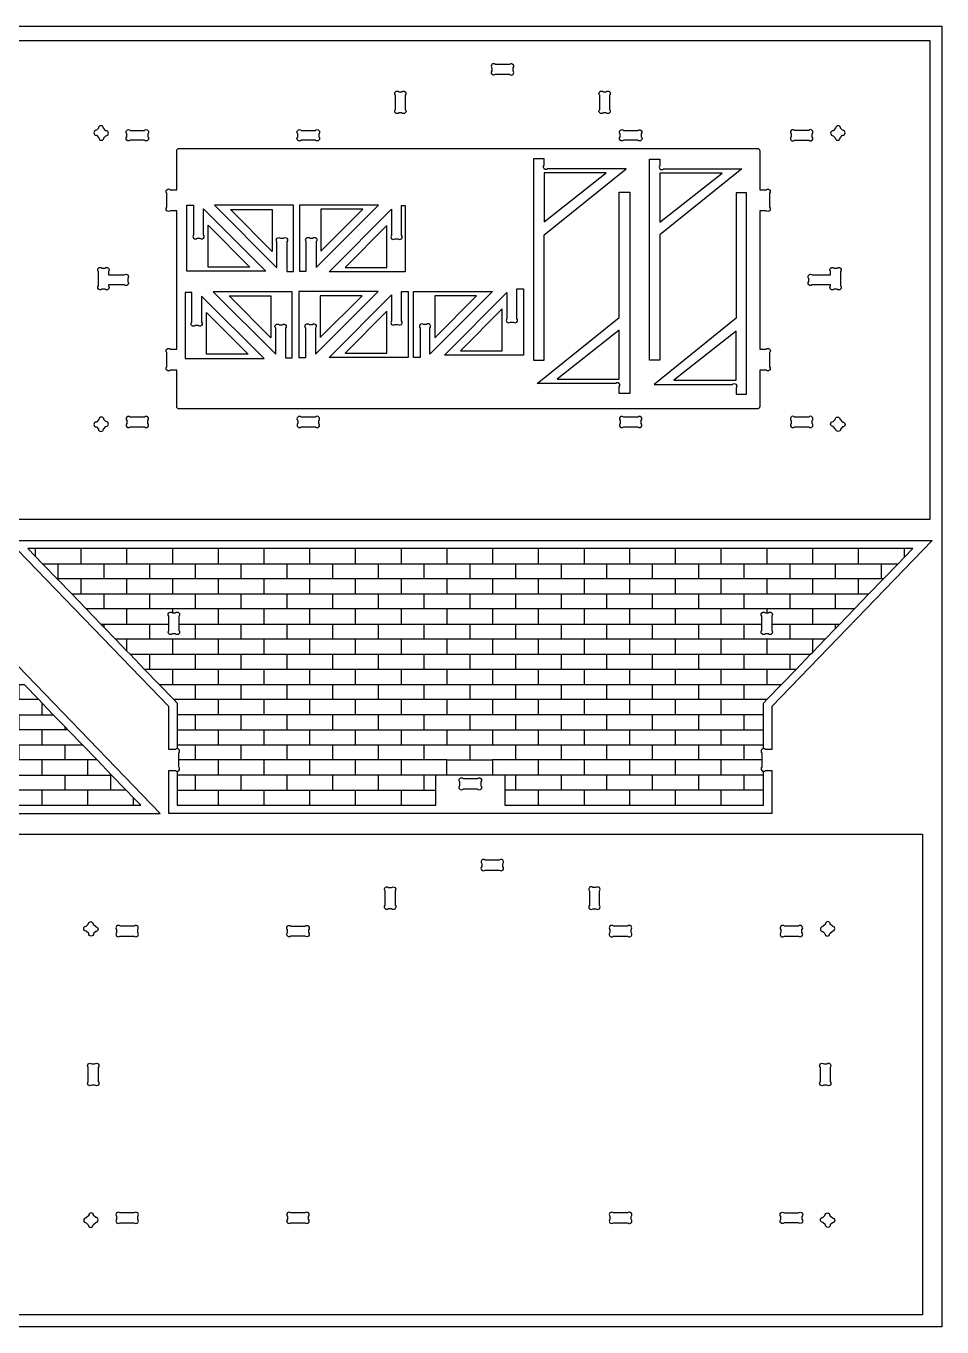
# Model space of a CAD drawing. Extents: x -6.9 to 84.8, y -17.3 to 48.5.
# Drawn here: x 38.5 to 84.8, y -17.3 to 48.5 of the extents above; entities that cross this region are included whole.
import ezdxf

# ---------------------------------------------------------------- set-up
doc = ezdxf.new("R2010")
doc.units = 0
doc.header["$MEASUREMENT"] = 0
doc.layers.get('0').update_dxf_attribs({"linetype": 'CONTINUOUS'})
doc.layers.add('ENGRAVING', color=1, linetype='CONTINUOUS')

msp = doc.modelspace()

# ---------------------------------------------------------------- linework, layer by layer
for points in [[(-6.907, -17.311), (-6.907, 48.515), (84.845, 48.515), (84.845, -17.311)], [(37.519, 23.57), (84.244, 23.57), (84.244, 47.767), (37.519, 47.767)], [(64.72, 38.6), (67.864, 41.082), (64.72, 41.082)], [(70.578, 38.591), (73.722, 41.072), (70.578, 41.072)], [(48.853, 39.232), (50.964, 39.232), (50.964, 37.111)], [(53.429, 37.119), (55.541, 39.241), (53.429, 39.241)], [(47.727, 36.32), (47.727, 38.442), (49.839, 36.32)], [(54.654, 36.298), (56.766, 36.298), (56.766, 38.419)], [(48.791, 34.855), (50.903, 34.855), (50.903, 32.734)], [(53.397, 32.747), (55.508, 34.869), (53.397, 34.869)], [(59.183, 32.742), (61.295, 34.864), (59.183, 34.864)], [(47.633, 31.904), (47.633, 34.026), (49.744, 31.904)], [(56.762, 31.962), (56.762, 34.084), (54.65, 31.962)], [(60.486, 32.081), (62.598, 32.081), (62.598, 34.203)], [(65.371, 30.643), (68.516, 30.643), (68.516, 33.124)], [(74.426, 33.081), (71.281, 30.599), (74.426, 30.599)], [(37, -16.697), (37, 7.627), (83.853, 7.627), (83.853, -16.697)]]:
    msp.add_lwpolyline(points, close=True)
for points in [[(62.256, 46.073), (62.971, 46.073, 1), (63.148, 46.25), (63.148, 46.397, 1), (62.971, 46.573), (62.256, 46.573, 1), (62.08, 46.397), (62.08, 46.25, 1)], [(57.373, 45.189), (57.52, 45.189, -1), (57.696, 45.012), (57.696, 44.297, -1), (57.52, 44.121), (57.373, 44.121, -1), (57.196, 44.297), (57.196, 45.012, -1)], [(67.531, 44.297), (67.531, 45.012, -1), (67.708, 45.189), (67.854, 45.189, -1), (68.031, 45.012), (68.031, 44.297, -1), (67.854, 44.121), (67.708, 44.121, -1)], [(42.449, 42.861), (42.553, 42.964, 1), (42.553, 43.214), (42.425, 43.342, 1), (42.175, 43.342), (42.071, 43.239, 1), (42.071, 42.989), (42.199, 42.861, 1)], [(79.691, 42.861), (79.818, 42.989, 1), (79.818, 43.239), (79.715, 43.342, 1), (79.465, 43.342), (79.337, 43.214, 1), (79.337, 42.964), (79.441, 42.861, 1)], [(43.786, 43.236), (44.501, 43.236, -1), (44.678, 43.059), (44.678, 42.913, -1), (44.501, 42.736), (43.786, 42.736, -1), (43.61, 42.913), (43.61, 43.059, -1)], [(52.431, 43.236), (53.146, 43.236, -1), (53.323, 43.059), (53.323, 42.913, -1), (53.146, 42.736), (52.431, 42.736, -1), (52.255, 42.913), (52.255, 43.059, -1)], [(68.744, 43.236), (69.458, 43.236, -1), (69.635, 43.059), (69.635, 42.913, -1), (69.458, 42.736), (68.744, 42.736, -1), (68.567, 42.913), (68.567, 43.059, -1)], [(78.103, 43.236), (77.389, 43.236, 1), (77.212, 43.059), (77.212, 42.913, 1), (77.389, 42.736), (78.103, 42.736, 1), (78.28, 42.913), (78.28, 43.059, 1)], [(75.627, 31.101), (75.627, 29.266, -0.414214), (75.502, 29.141), (46.26, 29.141, -0.414214), (46.135, 29.266), (46.135, 31.101), (45.812, 31.101, -1), (45.635, 31.278), (45.635, 31.993, -1), (45.812, 32.169), (46.135, 32.169), (46.135, 39.167), (45.812, 39.167, -1), (45.635, 39.344), (45.635, 40.058, -1), (45.812, 40.235), (46.135, 40.235), (46.135, 42.2, -0.414214), (46.26, 42.325), (75.502, 42.325, -0.414214), (75.627, 42.2), (75.627, 40.235), (75.95, 40.235, -1), (76.127, 40.058), (76.127, 39.344, -1), (75.95, 39.167), (75.627, 39.167), (75.627, 32.169), (75.95, 32.169, -1), (76.127, 31.993), (76.127, 31.278, -1), (75.95, 31.101)], [(64.186, 41.795), (64.186, 31.612), (64.72, 31.612), (64.72, 37.953), (68.863, 41.295), (64.897, 41.295, -1), (64.72, 41.472), (64.72, 41.795)], [(70.044, 31.603), (70.044, 41.786), (70.578, 41.786), (70.578, 41.462, 1), (70.755, 41.286), (74.72, 41.286), (70.578, 37.943), (70.578, 31.603)], [(68.516, 29.929), (68.516, 30.253, 1), (68.339, 30.429), (64.373, 30.429), (68.516, 33.772), (68.516, 40.113), (69.05, 40.113), (69.05, 29.929)], [(70.283, 30.385), (74.249, 30.385, -1), (74.426, 30.209), (74.426, 29.885), (74.96, 29.885), (74.96, 40.069), (74.426, 40.069), (74.426, 33.728)], [(46.649, 36.106), (46.649, 39.449), (46.988, 39.449), (46.988, 37.954, 1), (47.165, 37.777), (47.311, 37.777, 1), (47.488, 37.954), (47.488, 39.27), (50.648, 36.106)], [(48.044, 39.446), (51.204, 36.282), (51.204, 37.598, -1), (51.38, 37.775), (51.527, 37.775, -1), (51.704, 37.598), (51.704, 36.103), (52.043, 36.103), (52.043, 39.446)], [(52.69, 36.112), (52.69, 37.606, -1), (52.867, 37.783), (53.013, 37.783, -1), (53.19, 37.606), (53.19, 36.29), (56.349, 39.454), (52.35, 39.454), (52.35, 36.112)], [(53.846, 36.084), (57.005, 39.248), (57.005, 37.932, 1), (57.182, 37.755), (57.328, 37.755, 1), (57.505, 37.932), (57.505, 39.426), (57.683, 39.426), (57.683, 36.084)], [(43.657, 35.741), (43.657, 35.595, -1), (43.48, 35.418), (42.678, 35.418), (42.678, 35.376, -1), (42.501, 35.199), (42.354, 35.199, -1), (42.178, 35.376), (42.178, 36.09, -1), (42.354, 36.267), (42.501, 36.267, -1), (42.678, 36.09), (42.678, 35.918), (43.48, 35.918, -1)], [(79.212, 35.418), (78.282, 35.418, -1), (78.106, 35.595), (78.106, 35.741, -1), (78.282, 35.918), (79.212, 35.918), (79.212, 36.09, -1), (79.389, 36.267), (79.535, 36.267, -1), (79.712, 36.09), (79.712, 35.376, -1), (79.535, 35.199), (79.389, 35.199, -1), (79.212, 35.376)], [(46.554, 31.69), (50.553, 31.69), (47.393, 34.854), (47.393, 33.538, -1), (47.217, 33.361), (47.07, 33.361, -1), (46.893, 33.538), (46.893, 35.033), (46.554, 35.033)], [(47.983, 35.069), (51.142, 31.905), (51.142, 33.221, -1), (51.319, 33.398), (51.465, 33.398, -1), (51.642, 33.221), (51.642, 31.726), (51.982, 31.726), (51.982, 35.069)], [(52.657, 31.74), (52.657, 33.235, -1), (52.834, 33.412), (52.981, 33.412, -1), (53.157, 33.235), (53.157, 31.919), (56.317, 35.083), (52.318, 35.083), (52.318, 31.74)], [(53.841, 31.749), (57.001, 34.913), (57.001, 33.597, 1), (57.178, 33.42), (57.324, 33.42, 1), (57.501, 33.597), (57.501, 35.091), (57.84, 35.091), (57.84, 31.749)], [(58.767, 33.406), (58.621, 33.406, 1), (58.444, 33.229), (58.444, 31.735), (58.104, 31.735), (58.104, 35.077), (62.103, 35.077), (58.944, 31.913), (58.944, 33.229, 1)], [(59.677, 31.867), (62.837, 35.031), (62.837, 33.715, 1), (63.014, 33.538), (63.16, 33.538, 1), (63.337, 33.715), (63.337, 35.21), (63.676, 35.21), (63.676, 31.867)], [(42.553, 28.501), (42.449, 28.605, 1), (42.199, 28.605), (42.071, 28.477, 1), (42.071, 28.227), (42.175, 28.123, 1), (42.425, 28.123), (42.553, 28.251, 1)], [(43.786, 28.23), (44.501, 28.23, 1), (44.678, 28.406), (44.678, 28.553, 1), (44.501, 28.73), (43.786, 28.73, 1), (43.61, 28.553), (43.61, 28.406, 1)], [(52.431, 28.23), (53.146, 28.23, 1), (53.323, 28.406), (53.323, 28.553, 1), (53.146, 28.73), (52.431, 28.73, 1), (52.255, 28.553), (52.255, 28.406, 1)], [(69.458, 28.73), (68.744, 28.73, 1), (68.567, 28.553), (68.567, 28.406, 1), (68.744, 28.23), (69.458, 28.23, 1), (69.635, 28.406), (69.635, 28.553, 1)], [(78.103, 28.73), (77.389, 28.73, 1), (77.212, 28.553), (77.212, 28.406, 1), (77.389, 28.23), (78.103, 28.23, 1), (78.28, 28.406), (78.28, 28.553, 1)], [(79.337, 28.501), (79.441, 28.605, -1), (79.691, 28.605), (79.818, 28.477, -1), (79.818, 28.227), (79.715, 28.123, -1), (79.465, 28.123), (79.337, 28.251, -1)], [(-1.424, 8.672), (45.301, 8.672), (37.184, 17.073), (37.184, 19.247), (36.861, 19.247, -1), (36.684, 19.424), (36.684, 20.138, -1), (36.861, 20.315), (37.184, 20.315), (37.184, 22.49), (6.692, 22.49), (6.692, 20.315), (7.015, 20.315, -1), (7.192, 20.138), (7.192, 19.424, -1), (7.015, 19.247), (6.692, 19.247), (6.692, 17.073)], [(45.741, 8.673), (45.741, 10.847), (46.064, 10.847, 1), (46.241, 11.024), (46.241, 11.739, 1), (46.064, 11.915), (45.741, 11.915), (45.741, 14.09), (37.624, 22.491), (84.349, 22.491), (76.233, 14.09), (76.233, 11.915), (75.91, 11.915, 1), (75.733, 11.739), (75.733, 11.024, 1), (75.91, 10.847), (76.233, 10.847), (76.233, 8.673)], [(45.741, 18.255), (45.741, 18.647, -1), (45.918, 18.824), (46.064, 18.824, -1), (46.241, 18.647), (46.241, 18.255), (46.241, 17.933, -1), (46.064, 17.756), (45.918, 17.756, -1), (45.741, 17.933)], [(76.233, 18.647), (76.233, 17.933, -1), (76.056, 17.756), (75.91, 17.756, -1), (75.733, 17.933), (75.733, 18.255), (75.733, 18.647, -1), (75.91, 18.824), (75.994, 18.824), (76.056, 18.824, -1)], [(60.63, 10.442), (61.344, 10.442, -1), (61.521, 10.265), (61.521, 10.073, -1), (61.344, 9.896), (60.63, 9.896, -1), (60.453, 10.073), (60.453, 10.265, -1)], [(61.561, 6.129), (61.561, 5.982, 1), (61.738, 5.806), (62.453, 5.806, 1), (62.629, 5.982), (62.629, 6.129, 1), (62.453, 6.306), (61.738, 6.306, 1)], [(56.678, 4.03), (56.678, 4.744, -1), (56.855, 4.921), (57.001, 4.921, -1), (57.178, 4.744), (57.178, 4.03, -1), (57.001, 3.853), (56.855, 3.853, -1)], [(67.513, 4.03), (67.513, 4.744, 1), (67.336, 4.921), (67.189, 4.921, 1), (67.013, 4.744), (67.013, 4.03, 1), (67.189, 3.853), (67.336, 3.853, 1)], [(41.553, 2.971), (41.657, 3.074, -1), (41.907, 3.074), (42.034, 2.947, -1), (42.034, 2.697), (41.931, 2.593, -1), (41.681, 2.593), (41.553, 2.721, -1)], [(43.268, 2.468), (43.982, 2.468, 1), (44.159, 2.645), (44.159, 2.791, 1), (43.982, 2.968), (43.268, 2.968, 1), (43.091, 2.791), (43.091, 2.645, 1)], [(51.913, 2.968), (52.628, 2.968, -1), (52.804, 2.791), (52.804, 2.645, -1), (52.628, 2.468), (51.913, 2.468, -1), (51.736, 2.645), (51.736, 2.791, -1)], [(68.226, 2.468), (68.94, 2.468, 1), (69.117, 2.645), (69.117, 2.791, 1), (68.94, 2.968), (68.226, 2.968, 1), (68.049, 2.791), (68.049, 2.645, 1)], [(77.585, 2.968), (76.871, 2.968, 1), (76.694, 2.791), (76.694, 2.645, 1), (76.871, 2.468), (77.585, 2.468, 1), (77.762, 2.645), (77.762, 2.791, 1)], [(79.3, 2.971), (79.196, 3.074, 1), (78.946, 3.074), (78.819, 2.947, 1), (78.819, 2.697), (78.922, 2.593, 1), (79.172, 2.593), (79.3, 2.721, 1)], [(41.659, -4.892), (41.659, -4.178, -1), (41.836, -4.001), (41.983, -4.001, -1), (42.159, -4.178), (42.159, -4.892, -1), (41.983, -5.069), (41.836, -5.069, -1)], [(78.871, -4.001), (79.017, -4.001, -1), (79.194, -4.178), (79.194, -4.892, -1), (79.017, -5.069), (78.871, -5.069, -1), (78.694, -4.892), (78.694, -4.178, -1)], [(41.907, -12.144), (42.034, -12.017, 1), (42.034, -11.767), (41.931, -11.663, 1), (41.681, -11.663), (41.553, -11.791, 1), (41.553, -12.041), (41.657, -12.144, 1)], [(43.268, -12.038), (43.982, -12.038, 1), (44.159, -11.862), (44.159, -11.715, 1), (43.982, -11.538), (43.268, -11.538, 1), (43.091, -11.715), (43.091, -11.862, 1)], [(51.913, -12.038), (52.628, -12.038, 1), (52.804, -11.862), (52.804, -11.715, 1), (52.628, -11.538), (51.913, -11.538, 1), (51.736, -11.715), (51.736, -11.862, 1)], [(68.226, -12.038), (68.94, -12.038, 1), (69.117, -11.862), (69.117, -11.715, 1), (68.94, -11.538), (68.226, -11.538, 1), (68.049, -11.715), (68.049, -11.862, 1)], [(77.585, -12.038), (76.871, -12.038, -1), (76.694, -11.862), (76.694, -11.715, -1), (76.871, -11.538), (77.585, -11.538, -1), (77.762, -11.715), (77.762, -11.862, -1)], [(78.819, -11.767), (78.922, -11.663, -1), (79.172, -11.663), (79.3, -11.791, -1), (79.3, -12.041), (79.196, -12.144, -1), (78.946, -12.144), (78.819, -12.017, -1)]]:
    msp.add_lwpolyline(points, format="xyb", close=True)
at = {"layer": 'ENGRAVING'}
for points in [[(41.284, 22.073), (38.97, 22.073), (38.607, 22.073), (38.97, 21.699)], [(38.97, 22.073), (38.97, 21.699)], [(43.598, 22.073), (41.284, 22.073)], [(41.284, 22.073), (41.284, 21.31)], [(43.598, 22.073), (43.598, 21.31)], [(45.912, 22.073), (43.598, 22.073)], [(48.226, 22.073), (45.912, 22.073)], [(45.912, 22.073), (45.912, 21.31)], [(48.226, 22.073), (48.226, 21.31)], [(50.54, 22.073), (48.226, 22.073)], [(50.54, 22.073), (50.54, 21.31), (51.697, 21.31)], [(52.854, 22.073), (50.54, 22.073)], [(55.168, 22.073), (52.854, 22.073), (52.854, 21.31)], [(55.168, 22.073), (55.168, 21.31)], [(57.482, 22.073), (55.168, 22.073)], [(57.482, 22.073), (57.482, 21.31)], [(59.796, 22.073), (57.482, 22.073)], [(59.796, 22.073), (59.796, 21.31)], [(62.11, 22.073), (59.796, 22.073)], [(64.424, 22.073), (62.11, 22.073)], [(62.11, 22.073), (62.11, 21.31)], [(64.424, 22.073), (64.424, 21.31)], [(66.738, 22.073), (64.424, 22.073)], [(66.738, 22.073), (66.738, 21.31)], [(80.622, 22.073), (78.308, 22.073), (75.994, 22.073), (73.68, 22.073), (71.366, 22.073), (69.052, 22.073), (66.738, 22.073)], [(69.052, 21.31), (69.052, 22.073)], [(71.366, 21.31), (71.366, 22.073)], [(73.68, 21.31), (73.68, 22.073)], [(75.994, 21.31), (75.994, 22.073)], [(78.308, 21.31), (78.308, 22.073)], [(80.415, 19.018), (81.152, 19.782), (81.89, 20.546), (82.628, 21.31), (82.936, 21.628), (83.366, 22.073)], [(80.622, 21.31), (80.622, 22.073)], [(82.936, 22.073), (80.622, 22.073)], [(82.936, 22.073), (82.936, 21.628)], [(83.366, 22.073), (82.936, 22.073)], [(38.97, 21.699), (39.345, 21.31)], [(39.345, 21.31), (40.127, 21.31)], [(39.345, 21.31), (40.083, 20.546)], [(40.127, 21.31), (40.127, 20.546)], [(40.127, 21.31), (41.284, 21.31)], [(41.284, 21.31), (42.441, 21.31), (43.598, 21.31)], [(42.441, 21.31), (42.441, 20.546)], [(43.598, 21.31), (44.755, 21.31)], [(44.755, 21.31), (45.912, 21.31)], [(44.755, 21.31), (44.755, 20.546)], [(45.912, 21.31), (47.069, 21.31)], [(47.069, 21.31), (48.226, 21.31)], [(47.069, 21.31), (47.069, 20.546)], [(48.226, 21.31), (49.383, 21.31)], [(49.383, 21.31), (50.54, 21.31)], [(49.383, 21.31), (49.383, 20.546)], [(51.697, 21.31), (52.854, 21.31)], [(51.697, 21.31), (51.697, 20.546)], [(52.854, 21.31), (54.011, 21.31), (55.168, 21.31)], [(54.011, 21.31), (54.011, 20.546)], [(55.168, 21.31), (56.325, 21.31), (57.482, 21.31)], [(56.325, 21.31), (56.325, 20.546)], [(57.482, 21.31), (58.639, 21.31), (59.796, 21.31)], [(58.639, 21.31), (58.639, 20.546)], [(59.796, 21.31), (60.953, 21.31)], [(60.953, 21.31), (62.11, 21.31)], [(60.953, 21.31), (60.953, 20.546)], [(62.11, 21.31), (63.267, 21.31)], [(63.267, 21.31), (64.424, 21.31)], [(63.267, 21.31), (63.267, 20.546)], [(64.424, 21.31), (65.581, 21.31)], [(65.581, 21.31), (66.738, 21.31)], [(65.581, 21.31), (65.581, 20.546)], [(66.738, 21.31), (67.895, 21.31)], [(67.895, 20.546), (67.895, 21.31)], [(67.895, 21.31), (69.052, 21.31), (70.209, 21.31), (71.366, 21.31), (72.523, 21.31), (73.68, 21.31), (74.837, 21.31), (75.994, 21.31), (77.151, 21.31), (78.308, 21.31)], [(70.209, 20.546), (70.209, 21.31)], [(72.523, 21.31), (72.523, 20.546)], [(74.837, 20.546), (74.837, 21.31)], [(77.151, 21.31), (77.151, 20.546)], [(78.308, 21.31), (79.465, 21.31), (80.622, 21.31), (81.779, 21.31)], [(79.465, 20.546), (79.465, 21.31)], [(81.779, 20.546), (81.779, 21.31)], [(81.779, 21.31), (82.628, 21.31)], [(40.127, 20.546), (40.083, 20.546)], [(40.083, 20.546), (40.821, 19.782)], [(41.284, 20.546), (40.127, 20.546)], [(42.441, 20.546), (41.284, 20.546)], [(41.284, 20.546), (41.284, 19.782)], [(43.598, 20.546), (42.441, 20.546)], [(44.755, 20.546), (43.598, 20.546)], [(43.598, 20.546), (43.598, 19.782)], [(45.912, 20.546), (44.755, 20.546)], [(47.069, 20.546), (45.912, 20.546)], [(45.912, 20.546), (45.912, 19.782)], [(48.226, 20.546), (47.069, 20.546)], [(48.226, 20.546), (48.226, 19.782), (49.383, 19.782)], [(49.383, 20.546), (48.226, 20.546)], [(50.54, 20.546), (49.383, 20.546)], [(50.54, 20.546), (50.54, 19.782)], [(51.697, 20.546), (50.54, 20.546)], [(52.854, 20.546), (51.697, 20.546)], [(52.854, 20.546), (52.854, 19.782)], [(54.011, 20.546), (52.854, 20.546)], [(55.168, 20.546), (54.011, 20.546)], [(56.325, 20.546), (55.168, 20.546)], [(55.168, 20.546), (55.168, 19.782)], [(57.482, 20.546), (56.325, 20.546)], [(57.482, 20.546), (57.482, 19.782)], [(58.639, 20.546), (57.482, 20.546)], [(59.796, 20.546), (58.639, 20.546)], [(59.796, 20.546), (59.796, 19.782)], [(60.953, 20.546), (59.796, 20.546)], [(62.11, 20.546), (60.953, 20.546)], [(63.267, 20.546), (62.11, 20.546)], [(62.11, 20.546), (62.11, 19.782)], [(64.424, 20.546), (63.267, 20.546)], [(64.424, 20.546), (64.424, 19.782)], [(65.581, 20.546), (64.424, 20.546)], [(66.738, 20.546), (65.581, 20.546)], [(66.738, 20.546), (66.738, 19.782)], [(67.895, 20.546), (66.738, 20.546)], [(69.052, 20.546), (67.895, 20.546)], [(69.052, 19.782), (69.052, 20.546)], [(70.209, 20.546), (69.052, 20.546)], [(71.366, 20.546), (70.209, 20.546)], [(72.523, 20.546), (71.366, 20.546)], [(71.366, 19.782), (71.366, 20.546)], [(73.68, 20.546), (72.523, 20.546)], [(73.68, 19.782), (73.68, 20.546)], [(74.837, 20.546), (73.68, 20.546)], [(77.151, 20.546), (75.994, 20.546), (74.837, 20.546)], [(75.994, 19.782), (75.994, 20.546)], [(78.308, 20.546), (77.151, 20.546)], [(79.465, 20.546), (78.308, 20.546)], [(78.308, 19.782), (78.308, 20.546)], [(80.622, 20.546), (79.465, 20.546)], [(81.779, 20.546), (80.622, 20.546)], [(80.622, 19.782), (80.622, 20.546)], [(81.89, 20.546), (81.779, 20.546)], [(40.821, 19.782), (41.284, 19.782)], [(40.821, 19.782), (41.559, 19.018)], [(41.284, 19.782), (42.441, 19.782)], [(42.441, 19.782), (42.441, 19.018)], [(42.441, 19.782), (43.598, 19.782)], [(43.598, 19.782), (44.755, 19.782)], [(44.755, 19.782), (44.755, 19.018)], [(44.755, 19.782), (45.912, 19.782)], [(45.912, 19.782), (47.069, 19.782)], [(47.069, 19.782), (48.226, 19.782)], [(47.069, 19.782), (47.069, 19.018)], [(49.383, 19.782), (49.383, 19.018)], [(49.383, 19.782), (50.54, 19.782)], [(50.54, 19.782), (51.697, 19.782)], [(51.697, 19.782), (52.854, 19.782)], [(51.697, 19.782), (51.697, 19.018)], [(52.854, 19.782), (54.011, 19.782)], [(54.011, 19.782), (54.011, 19.018)], [(54.011, 19.782), (55.168, 19.782)], [(55.168, 19.782), (56.325, 19.782)], [(56.325, 19.782), (56.325, 19.018)], [(56.325, 19.782), (57.482, 19.782)], [(57.482, 19.782), (58.639, 19.782)], [(58.639, 19.782), (58.639, 19.018)], [(58.639, 19.782), (59.796, 19.782)], [(59.796, 19.782), (60.953, 19.782)], [(60.953, 19.782), (62.11, 19.782)], [(60.953, 19.782), (60.953, 19.018)], [(62.11, 19.782), (63.267, 19.782)], [(63.267, 19.782), (63.267, 19.018)], [(63.267, 19.782), (64.424, 19.782)], [(64.424, 19.782), (65.581, 19.782)], [(65.581, 19.782), (66.738, 19.782)], [(65.581, 19.782), (65.581, 19.018)], [(66.738, 19.782), (67.895, 19.782)], [(67.895, 19.018), (67.895, 19.782)], [(67.895, 19.782), (69.052, 19.782)], [(69.052, 19.782), (70.209, 19.782)], [(70.209, 19.782), (71.366, 19.782)], [(71.366, 19.018), (70.209, 19.018), (70.209, 19.782)], [(71.366, 19.782), (72.523, 19.782)], [(72.523, 19.782), (72.523, 19.018)], [(72.523, 19.782), (73.68, 19.782)], [(73.68, 19.782), (74.837, 19.782)], [(74.837, 19.018), (74.837, 19.782), (75.994, 19.782)], [(75.994, 19.782), (77.151, 19.782)], [(77.151, 19.782), (78.308, 19.782)], [(77.151, 19.782), (77.151, 19.018)], [(78.308, 19.782), (79.465, 19.782)], [(79.465, 19.782), (80.622, 19.782)], [(79.465, 19.018), (79.465, 19.782)], [(80.622, 19.782), (81.152, 19.782)], [(42.441, 19.018), (41.559, 19.018)], [(41.559, 19.018), (42.297, 18.255)], [(43.598, 19.018), (42.441, 19.018)], [(44.755, 19.018), (43.598, 19.018)], [(43.598, 19.018), (43.598, 18.255)], [(45.912, 19.018), (44.755, 19.018)], [(47.069, 19.018), (45.912, 19.018)], [(45.912, 19.018), (45.912, 18.824)], [(48.226, 19.018), (47.069, 19.018)], [(48.226, 19.018), (48.226, 18.255)], [(49.383, 19.018), (48.226, 19.018)], [(50.54, 19.018), (49.383, 19.018)], [(51.697, 19.018), (50.54, 19.018)], [(50.54, 19.018), (50.54, 18.255)], [(52.854, 19.018), (51.697, 19.018)], [(52.854, 19.018), (52.854, 18.255)], [(54.011, 19.018), (52.854, 19.018)], [(55.168, 19.018), (54.011, 19.018)], [(56.325, 19.018), (55.168, 19.018)], [(55.168, 19.018), (55.168, 18.255)], [(57.482, 19.018), (56.325, 19.018)], [(57.482, 19.018), (57.482, 18.255)], [(58.639, 19.018), (57.482, 19.018)], [(59.796, 19.018), (58.639, 19.018)], [(60.953, 19.018), (59.796, 19.018)], [(59.796, 19.018), (59.796, 18.255)], [(63.267, 19.018), (62.11, 19.018), (60.953, 19.018)], [(62.11, 19.018), (62.11, 18.255)], [(64.424, 19.018), (63.267, 19.018)], [(64.424, 19.018), (64.424, 18.255)], [(65.581, 19.018), (64.424, 19.018)], [(67.895, 19.018), (66.738, 19.018), (65.581, 19.018)], [(66.738, 19.018), (66.738, 18.255)], [(70.209, 19.018), (69.052, 19.018), (67.895, 19.018)], [(69.052, 18.255), (69.052, 19.018)], [(72.523, 19.018), (71.366, 19.018)], [(71.366, 18.255), (71.366, 19.018)], [(73.68, 19.018), (72.523, 19.018)], [(73.68, 18.255), (73.68, 19.018)], [(74.837, 19.018), (73.68, 19.018)], [(75.994, 19.018), (74.837, 19.018)], [(78.308, 19.018), (77.151, 19.018), (75.994, 19.018)], [(75.994, 18.824), (75.994, 19.018)], [(79.465, 19.018), (78.308, 19.018)], [(78.308, 18.255), (78.308, 19.018)], [(80.415, 19.018), (79.465, 19.018)], [(79.677, 18.255), (80.415, 19.018)], [(42.297, 18.255), (42.441, 18.106)], [(42.297, 18.255), (42.441, 18.255)], [(42.441, 18.255), (43.598, 18.255)], [(42.441, 18.255), (42.441, 18.106)], [(42.441, 18.106), (43.035, 17.491)], [(43.598, 18.255), (44.755, 18.255)], [(44.755, 18.255), (44.755, 17.491)], [(44.755, 18.255), (45.741, 18.255)], [(46.241, 18.255), (47.069, 18.255)], [(47.069, 18.255), (47.069, 17.491)], [(47.069, 18.255), (48.226, 18.255)], [(48.226, 18.255), (49.383, 18.255)], [(49.383, 18.255), (50.54, 18.255)], [(49.383, 18.255), (49.383, 17.491)], [(50.54, 18.255), (51.697, 18.255)], [(51.697, 18.255), (51.697, 17.491)], [(51.697, 18.255), (52.854, 18.255)], [(52.854, 18.255), (54.011, 18.255)], [(54.011, 18.255), (54.011, 17.491)], [(54.011, 18.255), (55.168, 18.255)], [(55.168, 18.255), (56.325, 18.255)], [(56.325, 18.255), (57.482, 18.255)], [(56.325, 18.255), (56.325, 17.491)], [(57.482, 18.255), (58.639, 18.255)], [(58.639, 18.255), (58.639, 17.491)], [(58.639, 18.255), (59.796, 18.255)], [(59.796, 18.255), (60.953, 18.255)], [(60.953, 18.255), (60.953, 17.491)], [(60.953, 18.255), (62.11, 18.255)], [(62.11, 18.255), (63.267, 18.255)], [(63.267, 18.255), (64.424, 18.255)], [(63.267, 18.255), (63.267, 17.491)], [(64.424, 18.255), (65.581, 18.255)], [(65.581, 18.255), (65.581, 17.491)], [(65.581, 18.255), (66.738, 18.255)], [(66.738, 18.255), (67.895, 18.255)], [(67.895, 17.491), (67.895, 18.255)], [(67.895, 18.255), (69.052, 18.255)], [(69.052, 18.255), (70.209, 18.255)], [(70.209, 17.491), (70.209, 18.255)], [(70.209, 18.255), (71.366, 18.255)], [(71.366, 18.255), (72.523, 18.255)], [(72.523, 18.255), (72.523, 17.491)], [(72.523, 18.255), (73.68, 18.255)], [(73.68, 18.255), (74.837, 18.255)], [(74.837, 18.255), (75.733, 18.255)], [(74.837, 17.491), (74.837, 18.255)], [(77.151, 18.255), (77.151, 17.491), (75.994, 17.491)], [(76.233, 18.255), (77.151, 18.255)], [(77.151, 18.255), (78.308, 18.255)], [(78.308, 18.255), (79.465, 18.255)], [(78.939, 17.491), (79.465, 18.035)], [(79.465, 18.035), (79.465, 18.255)], [(79.465, 18.255), (79.677, 18.255)], [(79.465, 18.035), (79.677, 18.255)], [(43.598, 17.491), (43.035, 17.491)], [(43.035, 17.491), (43.598, 16.908)], [(44.755, 17.491), (43.598, 17.491)], [(43.598, 17.491), (43.598, 16.908)], [(45.912, 17.491), (44.755, 17.491)], [(47.069, 17.491), (45.912, 17.491)], [(45.912, 17.491), (45.912, 16.727)], [(48.226, 17.491), (47.069, 17.491)], [(49.383, 17.491), (48.226, 17.491)], [(48.226, 17.491), (48.226, 16.727)], [(50.54, 17.491), (49.383, 17.491)], [(50.54, 17.491), (50.54, 16.727)], [(51.697, 17.491), (50.54, 17.491)], [(52.854, 17.491), (51.697, 17.491)], [(54.011, 17.491), (52.854, 17.491)], [(52.854, 17.491), (52.854, 16.727)], [(55.168, 17.491), (54.011, 17.491)], [(56.325, 17.491), (55.168, 17.491)], [(55.168, 17.491), (55.168, 16.727)], [(57.482, 17.491), (56.325, 17.491)], [(58.639, 17.491), (57.482, 17.491)], [(57.482, 17.491), (57.482, 16.727)], [(59.796, 17.491), (58.639, 17.491)], [(60.953, 17.491), (59.796, 17.491)], [(59.796, 17.491), (59.796, 16.727)], [(62.11, 17.491), (60.953, 17.491)], [(63.267, 17.491), (62.11, 17.491)], [(62.11, 17.491), (62.11, 16.727)], [(64.424, 17.491), (63.267, 17.491)], [(65.581, 17.491), (64.424, 17.491)], [(64.424, 17.491), (64.424, 16.727)], [(66.738, 17.491), (65.581, 17.491)], [(67.895, 17.491), (66.738, 17.491)], [(66.738, 17.491), (66.738, 16.727)], [(69.052, 16.727), (69.052, 17.491), (67.895, 17.491)], [(71.366, 17.491), (70.209, 17.491), (69.052, 17.491)], [(72.523, 17.491), (71.366, 17.491)], [(71.366, 16.727), (71.366, 17.491)], [(73.68, 17.491), (72.523, 17.491)], [(74.837, 17.491), (73.68, 17.491)], [(73.68, 16.727), (73.68, 17.491)], [(75.994, 17.491), (74.837, 17.491)], [(75.994, 16.727), (75.994, 17.491)], [(78.308, 17.491), (77.151, 17.491)], [(78.308, 16.838), (78.308, 17.491)], [(78.939, 17.491), (78.308, 17.491)], [(78.308, 16.838), (78.939, 17.491)], [(43.598, 16.908), (43.773, 16.727)], [(43.773, 16.727), (44.51, 15.964)], [(43.773, 16.727), (44.755, 16.727)], [(44.755, 16.727), (44.755, 15.964)], [(44.755, 16.727), (45.912, 16.727)], [(45.912, 16.727), (47.069, 16.727)], [(47.069, 16.727), (47.069, 15.964)], [(47.069, 16.727), (48.226, 16.727)], [(48.226, 16.727), (49.383, 16.727)], [(49.383, 16.727), (49.383, 15.964)], [(49.383, 16.727), (50.54, 16.727)], [(50.54, 16.727), (51.697, 16.727)], [(51.697, 16.727), (52.854, 16.727)], [(51.697, 16.727), (51.697, 15.964)], [(52.854, 16.727), (54.011, 16.727)], [(54.011, 16.727), (55.168, 16.727)], [(54.011, 16.727), (54.011, 15.964)], [(55.168, 16.727), (56.325, 16.727)], [(56.325, 16.727), (57.482, 16.727)], [(56.325, 16.727), (56.325, 15.964)], [(57.482, 16.727), (58.639, 16.727)], [(58.639, 16.727), (59.796, 16.727)], [(58.639, 16.727), (58.639, 15.964)], [(59.796, 16.727), (60.953, 16.727)], [(60.953, 16.727), (62.11, 16.727)], [(60.953, 16.727), (60.953, 15.964)], [(62.11, 16.727), (63.267, 16.727)], [(63.267, 16.727), (63.267, 15.964)], [(63.267, 16.727), (64.424, 16.727)], [(64.424, 16.727), (65.581, 16.727)], [(65.581, 16.727), (66.738, 16.727)], [(65.581, 16.727), (65.581, 15.964)], [(66.738, 16.727), (67.895, 16.727)], [(67.895, 15.964), (67.895, 16.727)], [(67.895, 16.727), (69.052, 16.727)], [(69.052, 16.727), (70.209, 16.727)], [(70.209, 15.964), (70.209, 16.727)], [(70.209, 16.727), (71.366, 16.727)], [(71.366, 16.727), (72.523, 16.727)], [(72.523, 16.727), (73.68, 16.727)], [(72.523, 16.727), (72.523, 15.964)], [(73.68, 16.727), (74.837, 16.727)], [(74.837, 16.727), (75.994, 16.727)], [(74.837, 15.964), (74.837, 16.727)], [(75.994, 16.727), (77.151, 16.727)], [(76.725, 15.2), (77.463, 15.964), (78.201, 16.727)], [(77.151, 16.727), (78.201, 16.727)], [(77.151, 16.727), (77.151, 15.964)], [(78.201, 16.727), (78.308, 16.838)], [(44.755, 15.964), (44.51, 15.964)], [(44.51, 15.964), (45.248, 15.2)], [(45.912, 15.964), (44.755, 15.964)], [(47.069, 15.964), (45.912, 15.964)], [(45.912, 15.964), (45.912, 15.2)], [(48.226, 15.964), (47.069, 15.964)], [(49.383, 15.964), (48.226, 15.964)], [(48.226, 15.964), (48.226, 15.2)], [(50.54, 15.964), (49.383, 15.964)], [(51.697, 15.964), (50.54, 15.964)], [(50.54, 15.964), (50.54, 15.2)], [(52.854, 15.964), (51.697, 15.964)], [(54.011, 15.964), (52.854, 15.964)], [(52.854, 15.964), (52.854, 15.2)], [(55.168, 15.964), (54.011, 15.964)], [(55.168, 15.964), (55.168, 15.2)], [(56.325, 15.964), (55.168, 15.964)], [(57.482, 15.964), (56.325, 15.964)], [(58.639, 15.964), (57.482, 15.964)], [(57.482, 15.964), (57.482, 15.2)], [(59.796, 15.964), (58.639, 15.964)], [(60.953, 15.964), (59.796, 15.964)], [(59.796, 15.964), (59.796, 15.2)], [(62.11, 15.964), (60.953, 15.964)], [(62.11, 15.964), (62.11, 15.2)], [(63.267, 15.964), (62.11, 15.964)], [(64.424, 15.964), (63.267, 15.964)], [(65.581, 15.964), (64.424, 15.964)], [(64.424, 15.964), (64.424, 15.2)], [(66.738, 15.964), (65.581, 15.964)], [(66.738, 15.964), (66.738, 15.2)], [(69.052, 15.964), (67.895, 15.964), (66.738, 15.964)], [(71.366, 15.964), (70.209, 15.964), (69.052, 15.964)], [(69.052, 15.2), (69.052, 15.964)], [(71.366, 15.2), (71.366, 15.964)], [(72.523, 15.964), (71.366, 15.964)], [(73.68, 15.2), (73.68, 15.964), (72.523, 15.964)], [(74.837, 15.2), (75.994, 15.2), (75.994, 15.964), (74.837, 15.964), (73.68, 15.964)], [(77.151, 15.964), (75.994, 15.964)], [(77.463, 15.964), (77.151, 15.964)], [(39.152, 14.435), (38.17, 14.435), (38.17, 15.199), (38.414, 15.199)], [(39.152, 14.435), (38.414, 15.199)], [(45.248, 15.2), (45.986, 14.436)], [(45.248, 15.2), (45.912, 15.2)], [(45.912, 15.2), (47.069, 15.2)], [(47.069, 15.2), (48.226, 15.2)], [(47.069, 15.2), (47.069, 14.436)], [(48.226, 15.2), (49.383, 15.2)], [(49.383, 15.2), (49.383, 14.436)], [(49.383, 15.2), (50.54, 15.2)], [(50.54, 15.2), (51.697, 15.2)], [(51.697, 15.2), (52.854, 15.2)], [(51.697, 15.2), (51.697, 14.436)], [(52.854, 15.2), (54.011, 15.2)], [(54.011, 15.2), (55.168, 15.2)], [(54.011, 15.2), (54.011, 14.436)], [(55.168, 15.2), (56.325, 15.2)], [(56.325, 15.2), (56.325, 14.436)], [(56.325, 15.2), (57.482, 15.2)], [(57.482, 15.2), (58.639, 15.2)], [(58.639, 15.2), (59.796, 15.2)], [(58.639, 15.2), (58.639, 14.436)], [(59.796, 15.2), (60.953, 15.2)], [(60.953, 15.2), (62.11, 15.2)], [(60.953, 15.2), (60.953, 14.436)], [(62.11, 15.2), (63.267, 15.2)], [(63.267, 15.2), (63.267, 14.436)], [(63.267, 15.2), (64.424, 15.2)], [(64.424, 15.2), (65.581, 15.2)], [(65.581, 15.2), (65.581, 14.436)], [(65.581, 15.2), (66.738, 15.2)], [(66.738, 15.2), (67.895, 15.2)], [(67.895, 15.2), (69.052, 15.2)], [(67.895, 14.436), (67.895, 15.2)], [(69.052, 15.2), (70.209, 15.2)], [(70.209, 15.2), (71.366, 15.2)], [(70.209, 14.436), (70.209, 15.2)], [(71.366, 15.2), (72.523, 15.2)], [(72.523, 15.2), (73.68, 15.2)], [(72.523, 15.2), (72.523, 14.436)], [(73.68, 15.2), (74.837, 15.2)], [(74.837, 14.436), (74.837, 15.2)], [(75.987, 14.436), (76.725, 15.2)], [(75.994, 15.2), (76.725, 15.2)], [(39.327, 14.254), (39.152, 14.435)], [(39.89, 13.671), (39.327, 14.254)], [(39.327, 13.671), (39.327, 14.254)], [(47.069, 14.436), (45.986, 14.436)], [(45.986, 14.436), (46.158, 14.258)], [(46.158, 14.258), (46.158, 13.672)], [(49.383, 14.436), (48.226, 14.436), (47.069, 14.436)], [(48.226, 14.436), (48.226, 13.672)], [(50.54, 14.436), (49.383, 14.436)], [(50.54, 14.436), (50.54, 13.672)], [(51.697, 14.436), (50.54, 14.436)], [(52.854, 14.436), (51.697, 14.436)], [(52.854, 14.436), (52.854, 13.672)], [(54.011, 14.436), (52.854, 14.436)], [(55.168, 14.436), (54.011, 14.436)], [(55.168, 14.436), (55.168, 13.672)], [(56.325, 14.436), (55.168, 14.436)], [(57.482, 14.436), (56.325, 14.436)], [(58.639, 14.436), (57.482, 14.436)], [(57.482, 14.436), (57.482, 13.672)], [(59.796, 14.436), (58.639, 14.436)], [(60.953, 14.436), (59.796, 14.436)], [(59.796, 14.436), (59.796, 13.672)], [(62.11, 14.436), (60.953, 14.436)], [(63.267, 14.436), (62.11, 14.436)], [(62.11, 14.436), (62.11, 13.672)], [(64.424, 14.436), (63.267, 14.436)], [(65.581, 14.436), (64.424, 14.436)], [(64.424, 14.436), (64.424, 13.672)], [(66.738, 14.436), (65.581, 14.436)], [(66.738, 14.436), (66.738, 13.672)], [(69.052, 13.672), (69.052, 14.436), (67.895, 14.436), (66.738, 14.436)], [(71.366, 14.436), (70.209, 14.436), (69.052, 14.436)], [(72.523, 14.436), (71.366, 14.436)], [(71.366, 13.672), (71.366, 14.436)], [(73.68, 14.436), (72.523, 14.436)], [(75.987, 14.436), (74.837, 14.436), (73.68, 14.436)], [(73.68, 13.672), (73.68, 14.436)], [(75.816, 14.258), (75.987, 14.436)], [(75.816, 13.672), (75.816, 14.258)], [(39.327, 12.908), (38.17, 12.908), (38.17, 13.671), (39.327, 13.671)], [(39.327, 13.671), (39.89, 13.671)], [(40.484, 13.056), (39.89, 13.671)], [(46.158, 13.672), (47.069, 13.672)], [(46.158, 13.672), (46.158, 12.909)], [(47.069, 13.672), (48.226, 13.672)], [(47.069, 13.672), (47.069, 12.909)], [(48.226, 13.672), (49.383, 13.672)], [(49.383, 13.672), (49.383, 12.909)], [(49.383, 13.672), (50.54, 13.672)], [(50.54, 13.672), (51.697, 13.672)], [(51.697, 13.672), (51.697, 12.909)], [(51.697, 13.672), (52.854, 13.672)], [(52.854, 13.672), (54.011, 13.672)], [(54.011, 13.672), (55.168, 13.672)], [(54.011, 13.672), (54.011, 12.909)], [(55.168, 13.672), (56.325, 13.672)], [(56.325, 13.672), (56.325, 12.909)], [(56.325, 13.672), (57.482, 13.672)], [(57.482, 13.672), (58.639, 13.672)], [(58.639, 13.672), (59.796, 13.672)], [(58.639, 13.672), (58.639, 12.909)], [(59.796, 13.672), (60.953, 13.672)], [(60.953, 13.672), (62.11, 13.672)], [(60.953, 13.672), (60.953, 12.909), (62.11, 12.909)], [(62.11, 13.672), (63.267, 13.672)], [(63.267, 13.672), (64.424, 13.672), (65.581, 13.672), (65.581, 12.909)], [(63.267, 13.672), (63.267, 12.909)], [(65.581, 13.672), (66.738, 13.672)], [(66.738, 13.672), (67.895, 13.672)], [(67.895, 13.672), (69.052, 13.672)], [(67.895, 12.909), (67.895, 13.672)], [(69.052, 13.672), (70.209, 13.672)], [(70.209, 13.672), (71.366, 13.672)], [(70.209, 12.909), (70.209, 13.672)], [(71.366, 13.672), (72.523, 13.672)], [(72.523, 13.672), (73.68, 13.672)], [(72.523, 13.672), (72.523, 12.909), (73.68, 12.909)], [(73.68, 13.672), (74.837, 13.672)], [(74.837, 12.909), (74.837, 13.672)], [(74.837, 13.672), (75.816, 13.672)], [(75.816, 12.909), (75.816, 13.672)], [(39.327, 12.144), (39.327, 12.908)], [(40.484, 12.908), (39.327, 12.908)], [(40.484, 12.908), (40.484, 13.056)], [(40.628, 12.908), (40.484, 13.056)], [(40.628, 12.908), (40.484, 12.908)], [(41.366, 12.144), (40.628, 12.908)], [(46.158, 12.909), (47.069, 12.909)], [(46.158, 12.909), (46.158, 12.145)], [(47.069, 12.909), (48.226, 12.909), (49.383, 12.909)], [(48.226, 12.909), (48.226, 12.145), (49.383, 12.145), (50.54, 12.145)], [(49.383, 12.909), (50.54, 12.909)], [(50.54, 12.909), (51.697, 12.909)], [(50.54, 12.909), (50.54, 12.145), (51.697, 12.145), (52.854, 12.145)], [(51.697, 12.909), (52.854, 12.909)], [(52.854, 12.909), (52.854, 12.145)], [(52.854, 12.909), (54.011, 12.909)], [(54.011, 12.909), (55.168, 12.909), (56.325, 12.909)], [(55.168, 12.909), (55.168, 12.145)], [(56.325, 12.909), (57.482, 12.909)], [(57.482, 12.909), (58.639, 12.909)], [(57.482, 12.909), (57.482, 12.145), (58.639, 12.145), (59.796, 12.145)], [(58.639, 12.909), (59.796, 12.909)], [(59.796, 12.909), (60.953, 12.909)], [(59.796, 12.909), (59.796, 12.145), (60.953, 12.145), (62.11, 12.145)], [(62.11, 12.909), (63.267, 12.909)], [(62.11, 12.909), (62.11, 12.145), (63.267, 12.145), (64.424, 12.145)], [(63.267, 12.909), (64.424, 12.909)], [(64.424, 12.909), (65.581, 12.909)], [(64.424, 12.909), (64.424, 12.145), (65.581, 12.145), (66.738, 12.145)], [(65.581, 12.909), (66.738, 12.909)], [(66.738, 12.909), (67.895, 12.909)], [(66.738, 12.909), (66.738, 12.145)], [(67.895, 12.909), (69.052, 12.909)], [(69.052, 12.909), (70.209, 12.909)], [(69.052, 12.145), (69.052, 12.909)], [(70.209, 12.909), (71.366, 12.909)], [(70.209, 12.145), (71.366, 12.145), (71.366, 12.909)], [(71.366, 12.909), (72.523, 12.909)], [(73.68, 12.909), (74.837, 12.909)], [(73.68, 12.145), (73.68, 12.909)], [(74.837, 12.909), (75.816, 12.909)], [(75.816, 12.145), (75.816, 12.909)], [(40.484, 11.38), (39.327, 11.38), (38.17, 11.38), (38.17, 12.144), (39.327, 12.144), (40.484, 12.144)], [(40.484, 11.38), (40.484, 12.144)], [(40.484, 12.144), (41.366, 12.144)], [(42.104, 11.38), (41.366, 12.144)], [(46.158, 12.145), (47.069, 12.145), (48.226, 12.145)], [(46.158, 12.145), (46.158, 11.952)], [(47.069, 12.145), (47.069, 11.381)], [(49.383, 12.145), (49.383, 11.381)], [(51.697, 12.145), (51.697, 11.381)], [(52.854, 12.145), (54.011, 12.145), (55.168, 12.145)], [(54.011, 12.145), (54.011, 11.381)], [(55.168, 12.145), (56.325, 12.145)], [(56.325, 12.145), (57.482, 12.145)], [(56.325, 12.145), (56.325, 11.381)], [(58.639, 12.145), (58.639, 11.381)], [(60.953, 12.145), (60.953, 11.381)], [(63.267, 12.145), (63.267, 11.381)], [(65.581, 12.145), (65.581, 11.381)], [(66.738, 12.145), (67.895, 12.145)], [(67.895, 12.145), (69.052, 12.145)], [(67.895, 11.381), (67.895, 12.145)], [(69.052, 12.145), (70.209, 12.145)], [(70.209, 11.381), (70.209, 12.145)], [(71.366, 12.145), (72.523, 12.145)], [(72.523, 12.145), (73.68, 12.145)], [(72.523, 12.145), (72.523, 11.381)], [(73.68, 12.145), (74.837, 12.145)], [(74.837, 11.381), (74.837, 12.145)], [(74.837, 12.145), (75.816, 12.145)], [(75.816, 11.952), (75.816, 12.145)], [(39.327, 10.616), (39.327, 11.38)], [(41.641, 11.38), (40.484, 11.38)], [(41.641, 10.616), (41.641, 11.38)], [(42.104, 11.38), (41.641, 11.38)], [(42.842, 10.616), (42.104, 11.38)], [(47.069, 11.381), (46.241, 11.381)], [(48.226, 11.381), (47.069, 11.381)], [(48.226, 11.381), (48.226, 10.618)], [(49.383, 11.381), (48.226, 11.381)], [(50.54, 11.381), (49.383, 11.381)], [(51.697, 11.381), (50.54, 11.381), (50.54, 10.618)], [(52.854, 11.381), (51.697, 11.381)], [(54.011, 11.381), (52.854, 11.381), (52.854, 10.618)], [(55.168, 11.381), (54.011, 11.381)], [(55.168, 11.381), (55.168, 10.618), (54.011, 10.618)], [(56.325, 11.381), (55.168, 11.381)], [(57.482, 11.381), (56.325, 11.381)], [(58.639, 11.381), (57.482, 11.381)], [(57.482, 11.381), (57.482, 10.618)], [(62.739, 10.618), (62.11, 10.618), (59.796, 10.618), (59.796, 11.381), (58.639, 11.381)], [(59.796, 11.381), (60.953, 11.381), (62.11, 11.381)], [(63.267, 11.381), (62.11, 11.381), (62.11, 10.618)], [(64.424, 11.381), (63.267, 11.381)], [(64.424, 11.381), (64.424, 10.618)], [(65.581, 11.381), (64.424, 11.381)], [(66.738, 11.381), (65.581, 11.381)], [(66.738, 11.381), (66.738, 10.618)], [(69.052, 11.381), (67.895, 11.381), (66.738, 11.381)], [(71.366, 11.381), (70.209, 11.381), (69.052, 11.381)], [(69.052, 10.618), (69.052, 11.381)], [(73.68, 11.381), (72.523, 11.381), (71.366, 11.381)], [(71.366, 10.618), (71.366, 11.381)], [(74.837, 11.381), (73.68, 11.381)], [(73.68, 10.618), (73.68, 11.381)], [(75.733, 11.381), (74.837, 11.381)], [(38.17, 10.616), (39.327, 10.616)], [(39.327, 10.616), (40.484, 10.616)], [(40.484, 10.616), (41.641, 10.616)], [(40.484, 9.853), (40.484, 10.616)], [(41.641, 10.616), (42.798, 10.616)], [(42.798, 10.616), (42.842, 10.616)], [(42.798, 9.853), (42.798, 10.616)], [(43.579, 9.853), (42.842, 10.616)], [(46.158, 10.811), (46.158, 10.618)], [(47.069, 10.618), (46.158, 10.618)], [(46.158, 10.618), (46.158, 9.854)], [(47.069, 10.618), (47.069, 9.854)], [(48.226, 10.618), (47.069, 10.618)], [(49.383, 10.618), (48.226, 10.618)], [(50.54, 10.618), (49.383, 10.618)], [(49.383, 10.618), (49.383, 9.854)], [(51.697, 10.618), (50.54, 10.618)], [(52.854, 10.618), (51.697, 10.618)], [(51.697, 10.618), (51.697, 9.854)], [(54.011, 10.618), (52.854, 10.618)], [(54.011, 10.618), (54.011, 9.854)], [(56.325, 10.618), (55.168, 10.618)], [(56.325, 10.618), (56.325, 9.854)], [(58.639, 10.618), (57.482, 10.618), (56.325, 10.618)], [(58.639, 10.618), (58.639, 9.854)], [(59.235, 10.618), (58.639, 10.618)], [(59.235, 9.09), (59.235, 9.854), (59.235, 10.618)], [(59.796, 10.618), (59.235, 10.618)], [(63.267, 10.618), (62.739, 10.618)], [(62.739, 10.618), (62.739, 9.854)], [(63.267, 10.618), (63.267, 9.854)], [(64.424, 10.618), (63.267, 10.618)], [(65.581, 10.618), (64.424, 10.618)], [(66.738, 10.618), (65.581, 10.618)], [(65.581, 10.618), (65.581, 9.854)], [(67.895, 9.854), (67.895, 10.618), (66.738, 10.618)], [(70.209, 10.618), (69.052, 10.618), (67.895, 10.618)], [(70.209, 9.854), (70.209, 10.618)], [(72.523, 10.618), (71.366, 10.618), (70.209, 10.618)], [(73.68, 10.618), (72.523, 10.618), (72.523, 9.854)], [(74.837, 10.618), (73.68, 10.618)], [(75.816, 10.618), (74.837, 10.618)], [(74.837, 9.854), (74.837, 10.618)], [(75.816, 10.618), (75.816, 10.811)], [(75.816, 9.854), (75.816, 10.618)], [(39.327, 9.853), (38.17, 9.853)], [(39.327, 9.089), (39.327, 9.853)], [(40.484, 9.853), (39.327, 9.853)], [(41.641, 9.853), (40.484, 9.853)], [(41.641, 9.089), (41.641, 9.853)], [(42.798, 9.853), (41.641, 9.853)], [(43.579, 9.853), (42.798, 9.853)], [(43.955, 9.464), (43.579, 9.853)], [(43.955, 9.089), (43.955, 9.464)], [(44.317, 9.089), (43.955, 9.464)], [(46.158, 9.854), (47.069, 9.854)], [(46.158, 9.854), (46.158, 9.09), (48.226, 9.09)], [(47.069, 9.854), (48.226, 9.854)], [(48.226, 9.854), (49.383, 9.854)], [(48.226, 9.854), (48.226, 9.09)], [(49.383, 9.854), (50.54, 9.854)], [(50.54, 9.854), (51.697, 9.854)], [(50.54, 9.854), (50.54, 9.09)], [(51.697, 9.854), (52.854, 9.854)], [(52.854, 9.854), (52.854, 9.09)], [(52.854, 9.854), (54.011, 9.854)], [(54.011, 9.854), (55.168, 9.854)], [(55.168, 9.854), (56.325, 9.854), (57.482, 9.854)], [(55.168, 9.854), (55.168, 9.09)], [(57.482, 9.854), (58.639, 9.854), (59.235, 9.854)], [(57.482, 9.854), (57.482, 9.09)], [(63.267, 9.854), (62.739, 9.854)], [(62.739, 9.854), (62.739, 9.09), (64.424, 9.09)], [(64.424, 9.854), (63.267, 9.854)], [(65.581, 9.854), (64.424, 9.854), (64.424, 9.09)], [(66.738, 9.854), (65.581, 9.854)], [(66.738, 9.854), (66.738, 9.09)], [(69.052, 9.09), (69.052, 9.854), (67.895, 9.854), (66.738, 9.854)], [(71.366, 9.854), (70.209, 9.854), (69.052, 9.854)], [(72.523, 9.854), (71.366, 9.854)], [(71.366, 9.09), (71.366, 9.854)], [(73.68, 9.854), (72.523, 9.854)], [(75.816, 9.854), (74.837, 9.854), (73.68, 9.854)], [(73.68, 9.09), (73.68, 9.854)], [(73.68, 9.09), (75.816, 9.09), (75.816, 9.854)], [(37.013, 9.089), (39.327, 9.089)], [(39.327, 9.089), (41.641, 9.089)], [(41.641, 9.089), (43.955, 9.089)], [(43.955, 9.089), (44.317, 9.089)], [(48.226, 9.09), (50.54, 9.09)], [(50.54, 9.09), (52.854, 9.09)], [(52.854, 9.09), (55.168, 9.09)], [(55.168, 9.09), (57.482, 9.09)], [(57.482, 9.09), (59.235, 9.09)], [(64.424, 9.09), (66.738, 9.09)], [(66.738, 9.09), (69.052, 9.09), (71.366, 9.09)], [(71.366, 9.09), (73.68, 9.09)]]:
    msp.add_lwpolyline(points, dxfattribs=at)

doc.saveas('drawing.dxf')
